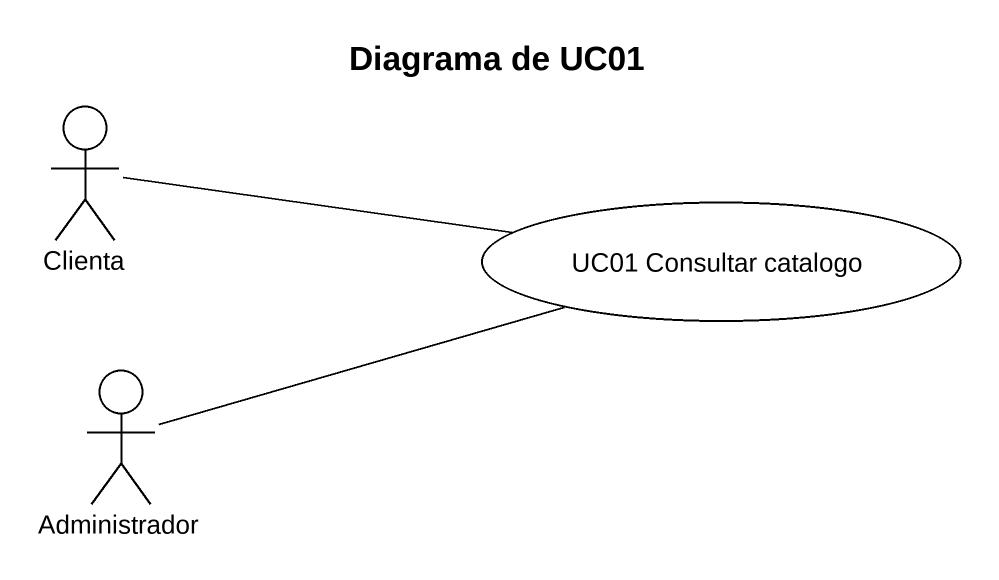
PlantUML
@startuml
title Diagrama de UC01
actor Clienta
usecase "UC01 Consultar catalogo" as UC01_Consultar_catalogo
actor Administrador
Clienta -right- UC01_Consultar_catalogo
Administrador -right- UC01_Consultar_catalogo
@enduml
